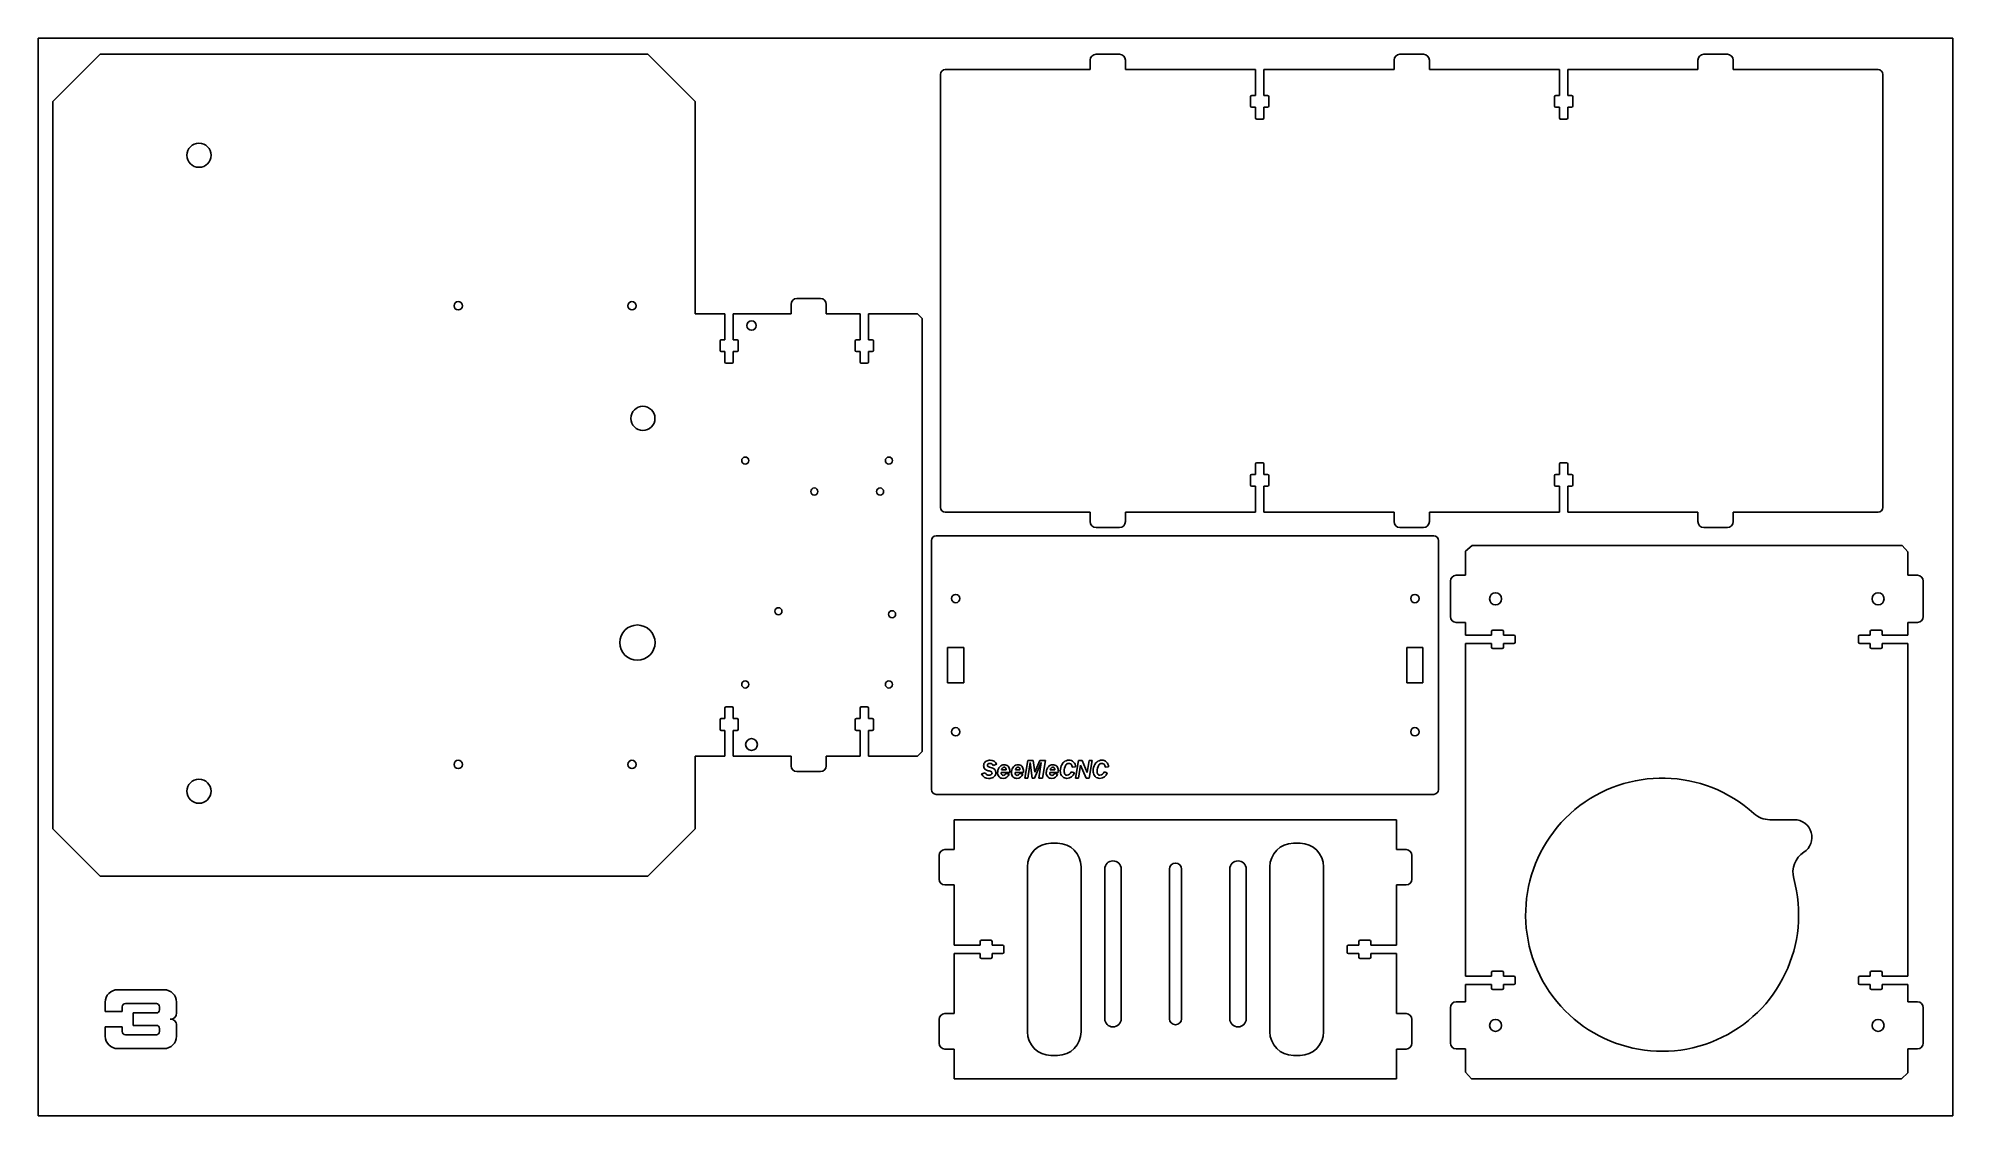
# Model space of a CAD drawing. Header units: inches. Extents: x -1306 to -493, y 527 to 984.
import ezdxf

# ---------------------------------------------------------------- set-up
doc = ezdxf.new("R2010")
doc.units = ezdxf.units.IN
doc.header["$MEASUREMENT"] = 0
doc.linetypes.add('Continuous2', pattern=[0])

msp = doc.modelspace()

# ---------------------------------------------------------------- linework, layer by layer
at = {"color": 2, "linetype": 'Continuous2', "lineweight": -3, "true_color": 0xffff00}
for p, q in [((-1306.22, 984.34), (-493.42, 984.34)), ((-1306.22, 527.14), (-1306.22, 984.34)), ((-493.42, 984.34), (-493.42, 527.14)), ((-493.42, 527.14), (-1306.22, 527.14))]:
    msp.add_line(p, q, dxfattribs=at)
at = {"color": 1, "linetype": 'Continuous2', "lineweight": -3, "true_color": 0xff0000}
for p, q in [((-1279.99, 977.56), (-1299.99, 957.56)), ((-1047.39, 977.56), (-1279.99, 977.56)), ((-1027.39, 957.56), (-1047.39, 977.56)), ((-847.14, 977.55), (-857.14, 977.55)), ((-718.11, 977.55), (-728.11, 977.55)), ((-589.09, 977.55), (-599.09, 977.55)), ((-923.14, 969.05), (-923.14, 785.25)), ((-859.64, 971.05), (-921.14, 971.05)), ((-859.64, 975.05), (-859.64, 971.05)), ((-844.64, 971.05), (-844.64, 975.05)), ((-789.4, 971.05), (-844.64, 971.05)), ((-789.4, 960.05), (-789.4, 971.05)), ((-785.85, 971.05), (-785.85, 960.05)), ((-730.61, 971.05), (-785.85, 971.05)), ((-730.61, 975.05), (-730.61, 971.05)), ((-715.61, 971.05), (-715.61, 975.05)), ((-660.38, 971.05), (-715.61, 971.05)), ((-660.38, 960.05), (-660.38, 971.05)), ((-656.83, 971.05), (-656.83, 960.05)), ((-601.59, 971.05), (-656.83, 971.05)), ((-601.59, 975.05), (-601.59, 971.05)), ((-586.59, 971.05), (-586.59, 975.05)), ((-525.09, 971.05), (-586.59, 971.05)), ((-523.09, 785.25), (-523.09, 969.05)), ((-791.49, 955.55), (-791.49, 959.55)), ((-790.99, 960.05), (-789.4, 960.05)), ((-785.85, 960.05), (-784.27, 960.05)), ((-783.77, 959.55), (-783.77, 955.55)), ((-662.46, 955.55), (-662.46, 959.55)), ((-661.96, 960.05), (-660.38, 960.05)), ((-656.83, 960.05), (-655.24, 960.05)), ((-654.74, 959.55), (-654.74, 955.55)), ((-1299.99, 957.56), (-1299.99, 648.84)), ((-1027.39, 867.42), (-1027.39, 957.56)), ((-789.4, 955.05), (-790.99, 955.05)), ((-789.4, 950.55), (-789.4, 955.05)), ((-785.85, 955.05), (-785.85, 950.55)), ((-784.27, 955.05), (-785.85, 955.05)), ((-660.38, 955.05), (-661.96, 955.05)), ((-660.38, 950.55), (-660.38, 955.05)), ((-656.83, 955.05), (-656.83, 950.55)), ((-655.24, 955.05), (-656.83, 955.05)), ((-786.35, 950.05), (-788.9, 950.05)), ((-657.33, 950.05), (-659.88, 950.05)), ((-986.64, 871.42), (-986.64, 867.42)), ((-974.14, 873.92), (-984.14, 873.92)), ((-971.64, 867.42), (-971.64, 871.42)), ((-1014.69, 867.42), (-1027.39, 867.42)), ((-1014.69, 856.42), (-1014.69, 867.42)), ((-1011.14, 867.42), (-1011.14, 856.42)), ((-986.64, 867.42), (-1011.14, 867.42)), ((-957.3, 867.42), (-971.64, 867.42)), ((-957.3, 856.42), (-957.3, 867.42)), ((-953.75, 867.42), (-953.75, 856.42)), ((-932.89, 867.42), (-953.75, 867.42)), ((-930.89, 865.42), (-932.89, 867.42)), ((-930.89, 681.64), (-930.89, 865.42)), ((-1016.77, 851.92), (-1016.77, 855.92)), ((-1016.27, 856.42), (-1014.69, 856.42)), ((-1011.14, 856.42), (-1009.55, 856.42)), ((-1009.05, 855.92), (-1009.05, 851.92)), ((-959.38, 851.92), (-959.38, 855.92)), ((-958.88, 856.42), (-957.3, 856.42)), ((-953.75, 856.42), (-952.16, 856.42)), ((-951.66, 855.92), (-951.66, 851.92)), ((-1014.69, 851.42), (-1016.27, 851.42)), ((-1014.69, 846.92), (-1014.69, 851.42)), ((-1011.64, 846.42), (-1014.19, 846.42)), ((-1011.14, 851.42), (-1011.14, 846.92)), ((-1009.55, 851.42), (-1011.14, 851.42)), ((-957.3, 851.42), (-958.88, 851.42)), ((-957.3, 846.92), (-957.3, 851.42)), ((-954.25, 846.42), (-956.8, 846.42)), ((-953.75, 851.42), (-953.75, 846.92)), ((-952.16, 851.42), (-953.75, 851.42)), ((-791.49, 794.75), (-791.49, 798.75)), ((-790.99, 799.25), (-789.4, 799.25)), ((-789.4, 799.25), (-789.4, 803.75)), ((-788.9, 804.25), (-786.35, 804.25)), ((-785.85, 803.75), (-785.85, 799.25)), ((-785.85, 799.25), (-784.27, 799.25)), ((-783.77, 798.75), (-783.77, 794.75)), ((-662.46, 794.75), (-662.46, 798.75)), ((-661.96, 799.25), (-660.38, 799.25)), ((-660.38, 799.25), (-660.38, 803.75)), ((-659.88, 804.25), (-657.33, 804.25)), ((-656.83, 803.75), (-656.83, 799.25)), ((-656.83, 799.25), (-655.24, 799.25)), ((-654.74, 798.75), (-654.74, 794.75)), ((-789.4, 794.25), (-790.99, 794.25)), ((-789.4, 783.25), (-789.4, 794.25)), ((-785.85, 794.25), (-785.85, 783.25)), ((-784.27, 794.25), (-785.85, 794.25)), ((-660.38, 794.25), (-661.96, 794.25)), ((-660.38, 783.25), (-660.38, 794.25)), ((-656.83, 794.25), (-656.83, 783.25)), ((-655.24, 794.25), (-656.83, 794.25)), ((-921.14, 783.25), (-859.64, 783.25)), ((-859.64, 783.25), (-859.64, 779.25)), ((-844.64, 783.25), (-789.4, 783.25)), ((-844.64, 779.25), (-844.64, 783.25)), ((-785.85, 783.25), (-730.61, 783.25)), ((-730.61, 783.25), (-730.61, 779.25)), ((-715.61, 783.25), (-660.38, 783.25)), ((-715.61, 779.25), (-715.61, 783.25)), ((-656.83, 783.25), (-601.59, 783.25)), ((-601.59, 783.25), (-601.59, 779.25)), ((-586.59, 783.25), (-525.09, 783.25)), ((-586.59, 779.25), (-586.59, 783.25)), ((-713.74, 773.17), (-925.02, 773.17)), ((-857.14, 776.75), (-847.14, 776.75)), ((-728.11, 776.75), (-718.11, 776.75)), ((-599.09, 776.75), (-589.09, 776.75)), ((-927.02, 771.17), (-927.02, 665.51)), ((-711.74, 665.51), (-711.74, 771.17)), ((-697.42, 769.17), (-700.2, 766.67)), ((-700.2, 766.67), (-700.2, 756.47)), ((-514.9, 769.17), (-697.42, 769.17)), ((-512.4, 766.39), (-514.9, 769.17)), ((-512.4, 756.47), (-512.4, 766.39)), ((-700.2, 756.47), (-704.2, 756.47)), ((-512.4, 756.47), (-508.4, 756.47)), ((-706.7, 753.97), (-706.7, 738.97)), ((-505.9, 753.97), (-505.9, 738.97)), ((-704.2, 736.47), (-700.2, 736.47)), ((-700.2, 736.47), (-700.2, 731.07)), ((-689.2, 731.07), (-689.2, 732.66)), ((-688.7, 733.16), (-684.7, 733.16)), ((-684.2, 732.66), (-684.2, 731.07)), ((-528.4, 732.66), (-528.4, 731.07)), ((-523.9, 733.16), (-527.9, 733.16)), ((-523.4, 731.07), (-523.4, 732.66)), ((-508.4, 736.47), (-512.4, 736.47)), ((-512.4, 731.07), (-512.4, 736.47)), ((-700.2, 731.07), (-689.2, 731.07)), ((-700.2, 727.52), (-700.2, 586.32)), ((-689.2, 727.52), (-700.2, 727.52)), ((-689.2, 725.94), (-689.2, 727.52)), ((-684.7, 725.44), (-688.7, 725.44)), ((-684.2, 731.07), (-679.7, 731.07)), ((-684.2, 727.52), (-684.2, 725.94)), ((-679.7, 727.52), (-684.2, 727.52)), ((-679.2, 730.57), (-679.2, 728.02)), ((-533.4, 730.57), (-533.4, 728.02)), ((-528.4, 731.07), (-532.9, 731.07)), ((-532.9, 727.52), (-528.4, 727.52)), ((-528.4, 727.52), (-528.4, 725.94)), ((-527.9, 725.44), (-523.9, 725.44)), ((-512.4, 731.07), (-523.4, 731.07)), ((-523.4, 725.94), (-523.4, 727.52)), ((-523.4, 727.52), (-512.4, 727.52)), ((-512.4, 586.32), (-512.4, 727.52)), ((-1014.69, 695.64), (-1014.69, 700.14)), ((-1014.19, 700.64), (-1011.64, 700.64)), ((-1011.14, 700.14), (-1011.14, 695.64)), ((-957.3, 695.64), (-957.3, 700.14)), ((-956.8, 700.64), (-954.25, 700.64)), ((-953.75, 700.14), (-953.75, 695.64)), ((-1016.77, 691.14), (-1016.77, 695.14)), ((-1016.27, 695.64), (-1014.69, 695.64)), ((-1011.14, 695.64), (-1009.55, 695.64)), ((-1009.05, 695.14), (-1009.05, 691.14)), ((-959.38, 691.14), (-959.38, 695.14)), ((-958.88, 695.64), (-957.3, 695.64)), ((-953.75, 695.64), (-952.16, 695.64)), ((-951.66, 695.14), (-951.66, 691.14)), ((-1014.69, 690.64), (-1016.27, 690.64)), ((-1014.69, 679.64), (-1014.69, 690.64)), ((-1011.14, 690.64), (-1011.14, 679.64)), ((-1009.55, 690.64), (-1011.14, 690.64)), ((-957.3, 690.64), (-958.88, 690.64)), ((-957.3, 679.64), (-957.3, 690.64)), ((-953.75, 690.64), (-953.75, 679.64)), ((-952.16, 690.64), (-953.75, 690.64)), ((-1027.39, 679.64), (-1014.69, 679.64)), ((-1027.39, 648.84), (-1027.39, 679.64)), ((-1011.14, 679.64), (-986.64, 679.64)), ((-986.64, 679.64), (-986.64, 675.64)), ((-971.64, 675.64), (-971.64, 679.64)), ((-971.64, 679.64), (-957.3, 679.64)), ((-953.75, 679.64), (-932.89, 679.64)), ((-932.89, 679.64), (-930.89, 681.64)), ((-984.14, 673.14), (-974.14, 673.14)), ((-925.02, 663.51), (-713.74, 663.51)), ((-729.5, 652.74), (-917.3, 652.74)), ((-917.3, 652.74), (-917.3, 640.04)), ((-729.5, 640.04), (-729.5, 652.74)), ((-1299.99, 648.84), (-1279.99, 628.84)), ((-1047.39, 628.84), (-1027.39, 648.84)), ((-923.8, 637.54), (-923.8, 627.54)), ((-917.3, 640.04), (-921.3, 640.04)), ((-729.5, 640.04), (-725.5, 640.04)), ((-723, 637.54), (-723, 627.54)), ((-1279.99, 628.84), (-1047.39, 628.84)), ((-921.3, 625.04), (-917.3, 625.04)), ((-917.3, 625.04), (-917.3, 599.51)), ((-725.5, 625.04), (-729.5, 625.04)), ((-729.5, 599.51), (-729.5, 625.04)), ((-901.8, 601.6), (-905.8, 601.6)), ((-741, 601.6), (-745, 601.6)), ((-906.3, 599.51), (-917.3, 599.51)), ((-917.3, 595.96), (-917.3, 570.44)), ((-917.3, 595.96), (-906.3, 595.96)), ((-906.3, 601.1), (-906.3, 599.51)), ((-906.3, 595.96), (-906.3, 594.38)), ((-905.8, 593.88), (-901.8, 593.88)), ((-901.3, 599.51), (-901.3, 601.1)), ((-896.8, 599.51), (-901.3, 599.51)), ((-901.3, 594.38), (-901.3, 595.96)), ((-901.3, 595.96), (-896.8, 595.96)), ((-896.3, 596.46), (-896.3, 599.01)), ((-750.5, 599.01), (-750.5, 596.46)), ((-745.5, 599.51), (-750, 599.51)), ((-750, 595.96), (-745.5, 595.96)), ((-745.5, 601.1), (-745.5, 599.51)), ((-745.5, 595.96), (-745.5, 594.38)), ((-745, 593.88), (-741, 593.88)), ((-740.5, 599.51), (-740.5, 601.1)), ((-729.5, 599.51), (-740.5, 599.51)), ((-740.5, 594.38), (-740.5, 595.96)), ((-740.5, 595.96), (-729.5, 595.96)), ((-729.5, 570.44), (-729.5, 595.96)), ((-700.2, 586.32), (-689.2, 586.32)), ((-689.2, 586.32), (-689.2, 587.91)), ((-688.7, 588.41), (-684.7, 588.41)), ((-684.2, 587.91), (-684.2, 586.32)), ((-684.2, 586.32), (-679.7, 586.32)), ((-679.2, 585.82), (-679.2, 583.27)), ((-533.4, 585.82), (-533.4, 583.27)), ((-528.4, 586.32), (-532.9, 586.32)), ((-528.4, 587.91), (-528.4, 586.32)), ((-523.9, 588.41), (-527.9, 588.41)), ((-523.4, 586.32), (-523.4, 587.91)), ((-512.4, 586.32), (-523.4, 586.32)), ((-700.2, 582.77), (-700.2, 575.47)), ((-689.2, 582.77), (-700.2, 582.77)), ((-689.2, 581.19), (-689.2, 582.77)), ((-684.7, 580.69), (-688.7, 580.69)), ((-684.2, 582.77), (-684.2, 581.19)), ((-679.7, 582.77), (-684.2, 582.77)), ((-532.9, 582.77), (-528.4, 582.77)), ((-528.4, 582.77), (-528.4, 581.19)), ((-527.9, 580.69), (-523.9, 580.69)), ((-523.4, 581.19), (-523.4, 582.77)), ((-523.4, 582.77), (-512.4, 582.77)), ((-512.4, 575.47), (-512.4, 582.77)), ((-917.3, 570.44), (-921.3, 570.44)), ((-729.5, 570.44), (-725.5, 570.44)), ((-706.7, 572.97), (-706.7, 557.97)), ((-700.2, 575.47), (-704.2, 575.47)), ((-512.4, 575.47), (-508.4, 575.47)), ((-505.9, 572.97), (-505.9, 557.97)), ((-923.8, 567.94), (-923.8, 557.94)), ((-723, 567.94), (-723, 557.94)), ((-921.3, 555.44), (-917.3, 555.44)), ((-917.3, 555.44), (-917.3, 542.74)), ((-725.5, 555.44), (-729.5, 555.44)), ((-729.5, 542.74), (-729.5, 555.44)), ((-704.2, 555.47), (-700.2, 555.47)), ((-700.2, 555.47), (-700.2, 545.55)), ((-508.4, 555.47), (-512.4, 555.47)), ((-512.4, 545.27), (-512.4, 555.47)), ((-700.2, 545.55), (-697.7, 542.77)), ((-515.18, 542.77), (-512.4, 545.27)), ((-917.3, 542.74), (-729.5, 542.74)), ((-697.7, 542.77), (-515.18, 542.77))]:
    msp.add_line(p, q, dxfattribs=at)
at = {"color": 5, "linetype": 'Continuous2', "lineweight": -3, "true_color": 0x0000ff}
for p, q in [((-913.28, 725.84), (-920.14, 725.84)), ((-920.14, 725.84), (-920.14, 710.84)), ((-913.28, 710.84), (-913.28, 725.84)), ((-718.33, 725.84), (-725.19, 725.84)), ((-725.19, 725.84), (-725.19, 710.84)), ((-718.33, 710.84), (-718.33, 725.84)), ((-920.14, 710.84), (-913.28, 710.84)), ((-725.19, 710.84), (-718.33, 710.84)), ((-571.11, 652.75), (-560.66, 652.75)), ((-873.46, 642.74), (-876.3, 642.74)), ((-770.5, 642.74), (-773.34, 642.74)), ((-886.3, 632.74), (-886.3, 562.74)), ((-863.46, 562.74), (-863.46, 632.74)), ((-853.46, 631.79), (-853.46, 568.29)), ((-846.46, 568.29), (-846.46, 631.79)), ((-825.94, 631.79), (-825.94, 568.29)), ((-820.86, 568.29), (-820.86, 631.79)), ((-800.34, 568.29), (-800.34, 631.79)), ((-793.34, 631.79), (-793.34, 568.29)), ((-783.34, 632.74), (-783.34, 562.74)), ((-760.5, 562.74), (-760.5, 632.74)), ((-876.3, 552.74), (-873.46, 552.74)), ((-773.34, 552.74), (-770.5, 552.74))]:
    msp.add_line(p, q, dxfattribs=at)
at = {"color": 7, "linetype": 'Continuous2', "lineweight": -3, "true_color": 0xffffff}
for p, q in [((-904.87, 675.64), (-904.83, 676.1)), ((-904.84, 675.26), (-904.87, 675.64)), ((-904.74, 674.88), (-904.84, 675.26)), ((-904.83, 676.1), (-904.7, 676.54)), ((-904.55, 674.54), (-904.74, 674.88)), ((-904.7, 676.54), (-904.47, 676.94)), ((-904.47, 676.94), (-904.17, 677.28)), ((-904.17, 677.28), (-903.8, 677.55)), ((-903.8, 677.55), (-903.4, 677.76)), ((-903.4, 677.76), (-902.97, 677.89)), ((-903.2, 676.04), (-903.23, 675.81)), ((-903.23, 675.81), (-903.19, 675.59)), ((-903.1, 676.25), (-903.2, 676.04)), ((-903.19, 675.59), (-903.07, 675.39)), ((-902.94, 676.42), (-903.1, 676.25)), ((-903.07, 675.39), (-902.89, 675.26)), ((-902.97, 677.89), (-902.52, 677.96)), ((-902.68, 676.56), (-902.94, 676.42)), ((-902.89, 675.26), (-902.64, 675.15)), ((-902.39, 676.62), (-902.68, 676.56)), ((-902.64, 675.15), (-902.39, 675.07)), ((-902.52, 677.96), (-902.07, 677.98)), ((-902.1, 676.64), (-902.39, 676.62)), ((-902.39, 675.07), (-901.39, 674.78)), ((-899.32, 676.29), (-900.81, 675.79)), ((-898.6, 674.3), (-898.35, 674.77)), ((-898.35, 674.77), (-898.02, 675.2)), ((-898.02, 675.2), (-897.62, 675.56)), ((-897.62, 675.56), (-897.16, 675.82)), ((-897.16, 675.82), (-896.66, 675.98)), ((-896.66, 675.98), (-896.13, 676.03)), ((-895.92, 674.98), (-896.16, 675)), ((-896.13, 676.03), (-895.68, 676)), ((-895.71, 674.89), (-895.92, 674.98)), ((-895.53, 674.73), (-895.71, 674.89)), ((-895.68, 676), (-895.24, 675.9)), ((-895.4, 674.46), (-895.53, 674.73)), ((-895.24, 675.9), (-894.83, 675.71)), ((-894.83, 675.71), (-894.48, 675.43)), ((-894.48, 675.43), (-894.2, 675.07)), ((-894.2, 675.07), (-894, 674.67)), ((-894, 674.67), (-893.87, 674.25)), ((-892.75, 674.3), (-892.49, 674.77)), ((-892.49, 674.77), (-892.16, 675.2)), ((-892.16, 675.2), (-891.77, 675.56)), ((-891.77, 675.56), (-891.31, 675.82)), ((-891.31, 675.82), (-890.8, 675.98)), ((-890.8, 675.98), (-890.27, 676.03)), ((-890.07, 674.98), (-890.3, 675)), ((-890.27, 676.03), (-889.82, 676)), ((-889.85, 674.89), (-890.07, 674.98)), ((-889.68, 674.73), (-889.85, 674.89)), ((-889.82, 676), (-889.38, 675.9)), ((-889.54, 674.46), (-889.68, 674.73)), ((-889.38, 675.9), (-888.97, 675.71)), ((-888.97, 675.71), (-888.62, 675.43)), ((-888.62, 675.43), (-888.35, 675.07)), ((-888.35, 675.07), (-888.15, 674.67)), ((-888.15, 674.67), (-888.01, 674.25)), ((-887.33, 670.38), (-886.09, 677.88)), ((-886.09, 677.88), (-883.81, 677.88)), ((-885.07, 676.96), (-886.03, 670.38)), ((-884.2, 670.38), (-885.07, 676.96)), ((-883.81, 677.88), (-883.12, 672.93)), ((-880.36, 677.02), (-883.25, 670.38)), ((-883.12, 672.93), (-880.97, 677.88)), ((-881.47, 670.38), (-880.36, 677.02)), ((-880.97, 677.88), (-878.64, 677.88)), ((-878.64, 677.88), (-879.88, 670.38)), ((-877.95, 674.3), (-877.7, 674.77)), ((-877.7, 674.77), (-877.37, 675.2)), ((-877.37, 675.2), (-876.97, 675.56)), ((-876.97, 675.56), (-876.51, 675.82)), ((-876.51, 675.82), (-876.01, 675.98)), ((-876.01, 675.98), (-875.48, 676.03)), ((-875.27, 674.98), (-875.51, 675)), ((-875.48, 676.03), (-875.03, 676)), ((-875.06, 674.89), (-875.27, 674.98)), ((-874.88, 674.73), (-875.06, 674.89)), ((-875.03, 676), (-874.59, 675.9)), ((-874.75, 674.46), (-874.88, 674.73)), ((-874.59, 675.9), (-874.18, 675.71)), ((-874.18, 675.71), (-873.82, 675.43)), ((-873.82, 675.43), (-873.55, 675.07)), ((-873.55, 675.07), (-873.35, 674.67)), ((-873.35, 674.67), (-873.22, 674.25)), ((-872.26, 674.21), (-872.13, 674.91)), ((-872.13, 674.91), (-871.91, 675.59)), ((-871.91, 675.59), (-871.58, 676.23)), ((-871.58, 676.23), (-871.17, 676.82)), ((-871.17, 676.82), (-870.78, 677.22)), ((-870.78, 677.22), (-870.32, 677.55)), ((-870.46, 674.65), (-870.61, 673.95)), ((-870.24, 675.33), (-870.46, 674.65)), ((-870.32, 677.55), (-869.81, 677.79)), ((-870.1, 675.66), (-870.24, 675.33)), ((-869.92, 675.97), (-870.1, 675.66)), ((-869.69, 676.25), (-869.92, 675.97)), ((-869.81, 677.79), (-869.27, 677.94)), ((-869.41, 676.47), (-869.69, 676.25)), ((-869.08, 676.6), (-869.41, 676.47)), ((-869.27, 677.94), (-868.71, 677.98)), ((-868.72, 676.64), (-869.08, 676.6)), ((-868.36, 676.61), (-868.72, 676.64)), ((-868.02, 676.49), (-868.36, 676.61)), ((-867.73, 676.27), (-868.02, 676.49)), ((-867.52, 675.99), (-867.73, 676.27)), ((-867.37, 675.68), (-867.52, 675.99)), ((-867.28, 675.34), (-867.37, 675.68)), ((-867.23, 675), (-867.28, 675.34)), ((-865.8, 675.24), (-867.23, 675)), ((-865.86, 670.38), (-864.62, 677.88)), ((-864.62, 677.88), (-863.03, 677.88)), ((-863.66, 675.9), (-864.52, 670.38)), ((-861.29, 670.38), (-863.66, 675.9)), ((-863.03, 677.88), (-860.87, 672.83)), ((-860.87, 672.83), (-860.08, 677.88)), ((-860.08, 677.88), (-858.75, 677.88)), ((-858.75, 677.88), (-860, 670.38)), ((-858.29, 674.21), (-858.16, 674.91)), ((-858.16, 674.91), (-857.94, 675.59)), ((-857.94, 675.59), (-857.61, 676.23)), ((-857.61, 676.23), (-857.2, 676.82)), ((-857.2, 676.82), (-856.8, 677.22)), ((-856.8, 677.22), (-856.35, 677.55)), ((-856.49, 674.65), (-856.64, 673.95)), ((-856.27, 675.33), (-856.49, 674.65)), ((-856.35, 677.55), (-855.84, 677.79)), ((-856.13, 675.66), (-856.27, 675.33)), ((-855.95, 675.97), (-856.13, 675.66)), ((-855.72, 676.25), (-855.95, 675.97)), ((-855.84, 677.79), (-855.29, 677.94)), ((-855.44, 676.47), (-855.72, 676.25)), ((-855.1, 676.6), (-855.44, 676.47)), ((-855.29, 677.94), (-854.73, 677.98)), ((-854.75, 676.64), (-855.1, 676.6)), ((-854.39, 676.61), (-854.75, 676.64)), ((-854.05, 676.49), (-854.39, 676.61)), ((-853.75, 676.27), (-854.05, 676.49)), ((-853.55, 675.99), (-853.75, 676.27)), ((-853.4, 675.68), (-853.55, 675.99)), ((-853.31, 675.34), (-853.4, 675.68)), ((-853.26, 675), (-853.31, 675.34)), ((-851.83, 675.24), (-853.26, 675)), ((-905.69, 672.19), (-904.22, 672.65)), ((-904.31, 674.24), (-904.55, 674.54)), ((-904, 674), (-904.31, 674.24)), ((-903.64, 673.82), (-904, 674)), ((-903.28, 673.68), (-903.64, 673.82)), ((-902.9, 673.55), (-903.28, 673.68)), ((-902.52, 673.44), (-902.9, 673.55)), ((-902.25, 670.3), (-902.74, 670.27)), ((-902.13, 673.33), (-902.52, 673.44)), ((-901.76, 670.37), (-902.25, 670.3)), ((-901.74, 673.2), (-902.13, 673.33)), ((-901.28, 670.5), (-901.76, 670.37)), ((-901.56, 673.11), (-901.74, 673.2)), ((-901.41, 672.97), (-901.56, 673.11)), ((-901.31, 672.79), (-901.41, 672.97)), ((-901.28, 672.59), (-901.31, 672.79)), ((-900.84, 670.72), (-901.28, 670.5)), ((-900.44, 671.02), (-900.84, 670.72)), ((-900.11, 671.4), (-900.44, 671.02)), ((-899.84, 671.83), (-900.11, 671.4)), ((-899.69, 672.3), (-899.84, 671.83)), ((-899.63, 672.8), (-899.69, 672.3)), ((-898.91, 672.71), (-898.88, 673.25)), ((-898.88, 673.25), (-898.78, 673.79)), ((-898.78, 673.79), (-898.6, 674.3)), ((-897.35, 672.84), (-897.37, 672.7)), ((-897.37, 672.7), (-897.37, 672.59)), ((-893.8, 672.84), (-897.35, 672.84)), ((-897.21, 673.87), (-895.32, 673.87)), ((-895.41, 672.33), (-894.08, 672.08)), ((-895.33, 674.17), (-895.4, 674.46)), ((-895.32, 673.87), (-895.33, 674.17)), ((-893.87, 674.25), (-893.8, 673.81)), ((-893.8, 673.81), (-893.78, 673.37)), ((-893.79, 673.07), (-893.8, 672.84)), ((-893.78, 673.37), (-893.79, 673.07)), ((-893.06, 672.71), (-893.03, 673.25)), ((-893.03, 673.25), (-892.92, 673.79)), ((-892.92, 673.79), (-892.75, 674.3)), ((-891.51, 672.7), (-891.52, 672.59)), ((-891.5, 672.84), (-891.51, 672.7)), ((-887.94, 672.84), (-891.5, 672.84)), ((-891.35, 673.87), (-889.46, 673.87)), ((-889.55, 672.33), (-888.23, 672.08)), ((-889.48, 674.17), (-889.54, 674.46)), ((-889.46, 673.87), (-889.48, 674.17)), ((-888.01, 674.25), (-887.94, 673.81)), ((-887.94, 673.81), (-887.92, 673.37)), ((-887.93, 673.07), (-887.94, 672.84)), ((-887.92, 673.37), (-887.93, 673.07)), ((-886.03, 670.38), (-887.33, 670.38)), ((-883.25, 670.38), (-884.2, 670.38)), ((-879.88, 670.38), (-881.47, 670.38)), ((-878.26, 672.71), (-878.23, 673.25)), ((-878.23, 673.25), (-878.13, 673.79)), ((-878.13, 673.79), (-877.95, 674.3)), ((-876.7, 672.84), (-876.72, 672.7)), ((-876.72, 672.7), (-876.72, 672.59)), ((-873.15, 672.84), (-876.7, 672.84)), ((-876.56, 673.87), (-874.67, 673.87)), ((-874.76, 672.33), (-873.43, 672.08)), ((-874.68, 674.17), (-874.75, 674.46)), ((-874.67, 673.87), (-874.68, 674.17)), ((-873.22, 674.25), (-873.15, 673.81)), ((-873.15, 673.81), (-873.13, 673.37)), ((-873.14, 673.07), (-873.15, 672.84)), ((-873.13, 673.37), (-873.14, 673.07)), ((-872.3, 673.49), (-872.26, 674.21)), ((-872.28, 672.96), (-872.3, 673.49)), ((-872.19, 672.44), (-872.28, 672.96)), ((-872.02, 671.94), (-872.19, 672.44)), ((-871.77, 671.47), (-872.02, 671.94)), ((-871.43, 671.05), (-871.77, 671.47)), ((-871.01, 670.71), (-871.43, 671.05)), ((-870.53, 670.46), (-871.01, 670.71)), ((-870.61, 673.95), (-870.66, 673.23)), ((-870.66, 673.23), (-870.64, 672.91)), ((-870.64, 672.91), (-870.59, 672.59)), ((-870.59, 672.59), (-870.49, 672.29)), ((-870.01, 670.32), (-870.53, 670.46)), ((-870.49, 672.29), (-870.32, 672.02)), ((-870.32, 672.02), (-870.06, 671.8)), ((-870.06, 671.8), (-869.76, 671.66)), ((-869.47, 670.27), (-870.01, 670.32)), ((-869.76, 671.66), (-869.42, 671.61)), ((-867.71, 673.05), (-866.32, 672.57)), ((-864.52, 670.38), (-865.86, 670.38)), ((-860, 670.38), (-861.29, 670.38)), ((-858.33, 673.49), (-858.29, 674.21)), ((-858.3, 672.96), (-858.33, 673.49)), ((-858.21, 672.44), (-858.3, 672.96)), ((-858.05, 671.94), (-858.21, 672.44)), ((-857.8, 671.47), (-858.05, 671.94)), ((-857.45, 671.05), (-857.8, 671.47)), ((-857.04, 670.71), (-857.45, 671.05)), ((-856.56, 670.46), (-857.04, 670.71)), ((-856.64, 673.95), (-856.69, 673.23)), ((-856.69, 673.23), (-856.67, 672.91)), ((-856.67, 672.91), (-856.62, 672.59)), ((-856.62, 672.59), (-856.52, 672.29)), ((-856.04, 670.32), (-856.56, 670.46)), ((-856.52, 672.29), (-856.35, 672.02)), ((-856.35, 672.02), (-856.09, 671.8)), ((-856.09, 671.8), (-855.79, 671.66)), ((-855.5, 670.27), (-856.04, 670.32)), ((-855.79, 671.66), (-855.45, 671.61)), ((-853.74, 673.05), (-852.35, 672.57))]:
    msp.add_line(p, q, dxfattribs=at)
at = {"color": 3, "linetype": 'Continuous2', "lineweight": -3, "true_color": 0x00ff00}
for p, q in [((-1252.8, 580.6), (-1272.53, 580.6)), ((-1277.8, 571.39), (-1277.8, 575.33)), ((-1270.56, 571.39), (-1277.8, 571.39)), ((-1270.56, 571.39), (-1270.56, 573.36)), ((-1256.09, 574.68), (-1269.24, 574.68)), ((-1256.09, 570.73), (-1265.95, 570.73)), ((-1265.95, 565.47), (-1265.95, 570.73)), ((-1254.77, 573.36), (-1254.77, 572.04)), ((-1247.53, 570.73), (-1247.53, 575.33)), ((-1270.56, 564.81), (-1277.8, 564.81)), ((-1277.8, 560.86), (-1277.8, 564.81)), ((-1270.56, 562.83), (-1270.56, 564.81)), ((-1256.09, 561.52), (-1269.24, 561.52)), ((-1256.09, 565.47), (-1265.95, 565.47)), ((-1254.77, 564.15), (-1254.77, 562.83)), ((-1247.53, 560.86), (-1247.53, 565.47)), ((-1252.8, 555.6), (-1272.53, 555.6))]:
    msp.add_line(p, q, dxfattribs=at)
at = {"color": 5, "linetype": 'Continuous2', "lineweight": -3, "true_color": 0x0000ff}
for centre, radius in [((-1237.99, 934.72), 5.13), ((-1127.91, 870.85), 1.77), ((-1054.16, 870.85), 1.77), ((-1003.39, 862.42), 2), ((-1049.52, 823.04), 5.13), ((-1006.06, 805.14), 1.51), ((-945.06, 805.14), 1.51), ((-976.75, 792.01), 1.51), ((-948.81, 792.01), 1.51), ((-916.71, 746.61), 1.77), ((-721.76, 746.61), 1.77), ((-687.5, 746.47), 2.55), ((-525.1, 746.47), 2.55), ((-991.99, 741.21), 1.51), ((-943.73, 739.94), 1.51), ((-1051.86, 727.88), 7.5), ((-1006.06, 710.14), 1.51), ((-945.06, 710.14), 1.51), ((-916.71, 690.06), 1.77), ((-721.76, 690.06), 1.77), ((-1003.39, 684.64), 2.5), ((-1127.91, 676.19), 1.77), ((-1054.16, 676.19), 1.77), ((-1237.99, 664.84), 5.12), ((-687.5, 565.47), 2.55), ((-525.1, 565.47), 2.55)]:
    msp.add_circle(centre, radius, dxfattribs=at)
at = {"color": 1, "linetype": 'Continuous2', "lineweight": -3, "true_color": 0xff0000}
for centre, radius, start, end in [((-857.14, 975.05), 2.5, 90, 180), ((-847.14, 975.05), 2.5, 0, 90), ((-728.11, 975.05), 2.5, 90, 180), ((-718.11, 975.05), 2.5, 360, 90), ((-599.09, 975.05), 2.5, 90, 180), ((-589.09, 975.05), 2.5, 360, 90), ((-921.14, 969.05), 2, 90, 180), ((-525.09, 969.05), 2, 360, 90), ((-790.99, 959.55), 0.5, 90, 180), ((-784.27, 959.55), 0.5, 360, 90), ((-661.96, 959.55), 0.5, 90, 180), ((-655.24, 959.55), 0.5, 0, 90), ((-790.99, 955.55), 0.5, 180, 270), ((-784.27, 955.55), 0.5, 270, 0), ((-661.96, 955.55), 0.5, 180, 270), ((-655.24, 955.55), 0.5, 270, 0), ((-788.9, 950.55), 0.5, 180, 270), ((-786.35, 950.55), 0.5, 270, 360), ((-659.88, 950.55), 0.5, 180, 270), ((-657.33, 950.55), 0.5, 270, 360), ((-984.14, 871.42), 2.5, 90, 180), ((-974.14, 871.42), 2.5, 360, 90), ((-1016.27, 855.92), 0.5, 90, 180), ((-1009.55, 855.92), 0.5, 0, 90), ((-958.88, 855.92), 0.5, 90, 180), ((-952.16, 855.92), 0.5, 0, 90), ((-1016.27, 851.92), 0.5, 180, 270), ((-1014.19, 846.92), 0.5, 180, 270), ((-1011.64, 846.92), 0.5, 270, 360), ((-1009.55, 851.92), 0.5, 270, 360), ((-958.88, 851.92), 0.5, 180, 270), ((-956.8, 846.92), 0.5, 180, 270), ((-954.25, 846.92), 0.5, 270, 360), ((-952.16, 851.92), 0.5, 270, 360), ((-790.99, 798.75), 0.5, 90, 180), ((-788.9, 803.75), 0.5, 90, 180), ((-786.35, 803.75), 0.5, 0, 90), ((-784.27, 798.75), 0.5, 0, 90), ((-661.96, 798.75), 0.5, 90, 180), ((-659.88, 803.75), 0.5, 90, 180), ((-657.33, 803.75), 0.5, 360, 90), ((-655.24, 798.75), 0.5, 360, 90), ((-790.99, 794.75), 0.5, 180, 270), ((-784.27, 794.75), 0.5, 270, 0), ((-661.96, 794.75), 0.5, 180, 270), ((-655.24, 794.75), 0.5, 270, 0), ((-921.14, 785.25), 2, 180, 270), ((-525.09, 785.25), 2, 270, 0), ((-925.02, 771.17), 2, 90, 180), ((-857.14, 779.25), 2.5, 180, 270), ((-847.14, 779.25), 2.5, 270, 0), ((-728.11, 779.25), 2.5, 180, 270), ((-718.11, 779.25), 2.5, 270, 0), ((-713.74, 771.17), 2, 360, 90), ((-599.09, 779.25), 2.5, 180, 270), ((-589.09, 779.25), 2.5, 270, 0), ((-704.2, 753.97), 2.5, 90, 180), ((-508.4, 753.97), 2.5, 0, 90), ((-704.2, 738.97), 2.5, 180, 270), ((-688.7, 732.66), 0.5, 90, 180), ((-684.7, 732.66), 0.5, 360, 90), ((-527.9, 732.66), 0.5, 90, 180), ((-523.9, 732.66), 0.5, 0, 90), ((-508.4, 738.97), 2.5, 270, 0), ((-688.7, 725.94), 0.5, 180, 270), ((-684.7, 725.94), 0.5, 270, 0), ((-679.7, 730.57), 0.5, 360, 90), ((-679.7, 728.02), 0.5, 270, 360), ((-532.9, 730.57), 0.5, 90, 180), ((-532.9, 728.02), 0.5, 180, 270), ((-527.9, 725.94), 0.5, 180, 270), ((-523.9, 725.94), 0.5, 270, 0), ((-1014.19, 700.14), 0.5, 90, 180), ((-1011.64, 700.14), 0.5, 0, 90), ((-956.8, 700.14), 0.5, 90, 180), ((-954.25, 700.14), 0.5, 0, 90), ((-1016.27, 695.14), 0.5, 90, 180), ((-1016.27, 691.14), 0.5, 180, 270), ((-1009.55, 695.14), 0.5, 0, 90), ((-1009.55, 691.14), 0.5, 270, 0), ((-958.88, 695.14), 0.5, 90, 180), ((-958.88, 691.14), 0.5, 180, 270), ((-952.16, 695.14), 0.5, 360, 90), ((-952.16, 691.14), 0.5, 270, 0), ((-984.14, 675.64), 2.5, 180, 270), ((-974.14, 675.64), 2.5, 270, 0), ((-925.02, 665.51), 2, 180, 270), ((-713.74, 665.51), 2, 270, 0), ((-921.3, 637.54), 2.5, 90, 180), ((-725.5, 637.54), 2.5, 360, 90), ((-921.3, 627.54), 2.5, 180, 270), ((-725.5, 627.54), 2.5, 270, 0), ((-905.8, 601.1), 0.5, 90, 180), ((-901.8, 601.1), 0.5, 0, 90), ((-745, 601.1), 0.5, 90, 180), ((-741, 601.1), 0.5, 0, 90), ((-905.8, 594.38), 0.5, 180, 270), ((-901.8, 594.38), 0.5, 270, 360), ((-896.8, 599.01), 0.5, 0, 90), ((-896.8, 596.46), 0.5, 270, 360), ((-750, 599.01), 0.5, 90, 180), ((-750, 596.46), 0.5, 180, 270), ((-745, 594.38), 0.5, 180, 270), ((-741, 594.38), 0.5, 270, 360), ((-688.7, 587.91), 0.5, 90, 180), ((-684.7, 587.91), 0.5, 0, 90), ((-679.7, 585.82), 0.5, 360, 90), ((-532.9, 585.82), 0.5, 90, 180), ((-527.9, 587.91), 0.5, 90, 180), ((-523.9, 587.91), 0.5, 0, 90), ((-688.7, 581.19), 0.5, 180, 270), ((-684.7, 581.19), 0.5, 270, 0), ((-679.7, 583.27), 0.5, 270, 0), ((-532.9, 583.27), 0.5, 180, 270), ((-527.9, 581.19), 0.5, 180, 270), ((-523.9, 581.19), 0.5, 270, 0), ((-921.3, 567.94), 2.5, 90, 180), ((-725.5, 567.94), 2.5, 360, 90), ((-704.2, 572.97), 2.5, 90, 180), ((-508.4, 572.97), 2.5, 360, 90), ((-921.3, 557.94), 2.5, 180, 270), ((-725.5, 557.94), 2.5, 270, 0), ((-704.2, 557.97), 2.5, 180, 270), ((-508.4, 557.97), 2.5, 270, 0)]:
    msp.add_arc(centre, radius, start, end, dxfattribs=at)
at = {"color": 7, "linetype": 'Continuous2', "lineweight": -3, "true_color": 0xffffff}
for centre, radius, start, end in [((-902.07, 675.3), 1.34, 21.45938, 91.39218), ((-901.88, 675.21), 2.78, 23.04327, 93.91368), ((-901.73, 672.71), 2.1, 2.59264, 80.51259), ((-896, 673.8), 1.21, 97.54236, 176.7623), ((-890.14, 673.8), 1.21, 97.54236, 176.7623), ((-875.35, 673.8), 1.21, 97.54236, 176.7623), ((-868.56, 675.23), 2.75, 0.12624, 93.13388), ((-854.58, 675.23), 2.75, 0.12624, 93.13388), ((-902.99, 673.12), 2.86, 199.11038, 275.08946), ((-902.7, 673.24), 1.63, 201.28119, 272.25539), ((-902.43, 672.76), 1.16, 259.85491, 351.8204), ((-896.68, 672.51), 2.24, 174.878, 272.34269), ((-896.46, 672.43), 0.928, 170.08679, 265.47517), ((-896.59, 672.91), 2.64, 270.0376, 341.6538), ((-896.61, 672.79), 1.29, 273.4846, 338.95909), ((-890.82, 672.51), 2.24, 174.878, 272.34269), ((-890.6, 672.43), 0.928, 170.08679, 265.47517), ((-890.73, 672.91), 2.64, 270.0376, 341.6538), ((-890.75, 672.79), 1.29, 273.4846, 338.95909), ((-876.03, 672.51), 2.24, 174.878, 272.34269), ((-875.81, 672.43), 0.928, 170.08679, 265.47517), ((-875.94, 672.91), 2.64, 270.0376, 341.6538), ((-875.96, 672.79), 1.29, 273.4846, 338.95909), ((-869.5, 673.62), 3.35, 270.44667, 341.78481), ((-869.66, 673.63), 2.04, 276.62157, 343.31565), ((-855.52, 673.62), 3.35, 270.44667, 341.78481), ((-855.69, 673.63), 2.04, 276.62157, 343.31565)]:
    msp.add_arc(centre, radius, start, end, dxfattribs=at)
at = {"color": 5, "linetype": 'Continuous2', "lineweight": -3, "true_color": 0x0000ff}
for centre, radius, start, end in [((-616.79, 612.44), 57.96, 47.76103, 15.39297), ((-571.11, 662.75), 10, 227.76103, 270), ((-560.66, 645.25), 7.5, 302.41981, 90), ((-876.3, 632.74), 10, 90, 180), ((-873.46, 632.74), 10, 360, 90), ((-773.34, 632.74), 10, 90, 180), ((-770.5, 632.74), 10, 360, 90), ((-849.96, 631.79), 3.5, 0, 180), ((-823.4, 631.79), 2.54, 360, 180), ((-796.84, 631.79), 3.5, 0, 180), ((-551.28, 630.47), 10, 122.41981, 195.39297), ((-876.3, 562.74), 10, 180, 270), ((-873.46, 562.74), 10, 270, 0), ((-849.96, 568.29), 3.5, 180, 360), ((-823.4, 568.29), 2.54, 180, 360), ((-796.84, 568.29), 3.5, 180, 360), ((-773.34, 562.74), 10, 180, 270), ((-770.5, 562.74), 10, 270, 0)]:
    msp.add_arc(centre, radius, start, end, dxfattribs=at)
at = {"color": 3, "linetype": 'Continuous2', "lineweight": -3, "true_color": 0x00ff00}
for centre, radius, start, end in [((-1272.53, 575.33), 5.26, 90, 180.00001), ((-1252.8, 575.33), 5.26, 0, 89.99998), ((-1269.24, 573.36), 1.32, 89.99993, 180.00002), ((-1256.09, 573.36), 1.32, 360, 90), ((-1256.09, 572.04), 1.32, 270, 0), ((-1250.17, 570.73), 2.63, 270, 0), ((-1272.53, 560.86), 5.26, 180.00001, 270), ((-1269.24, 562.83), 1.32, 180.00001, 270.00003), ((-1256.09, 564.15), 1.32, 0, 90), ((-1256.09, 562.83), 1.32, 270, 0), ((-1252.8, 560.86), 5.26, 270.00003, 0), ((-1250.17, 565.47), 2.63, 359.99998, 90.00001)]:
    msp.add_arc(centre, radius, start, end, dxfattribs=at)

doc.saveas('drawing.dxf')
